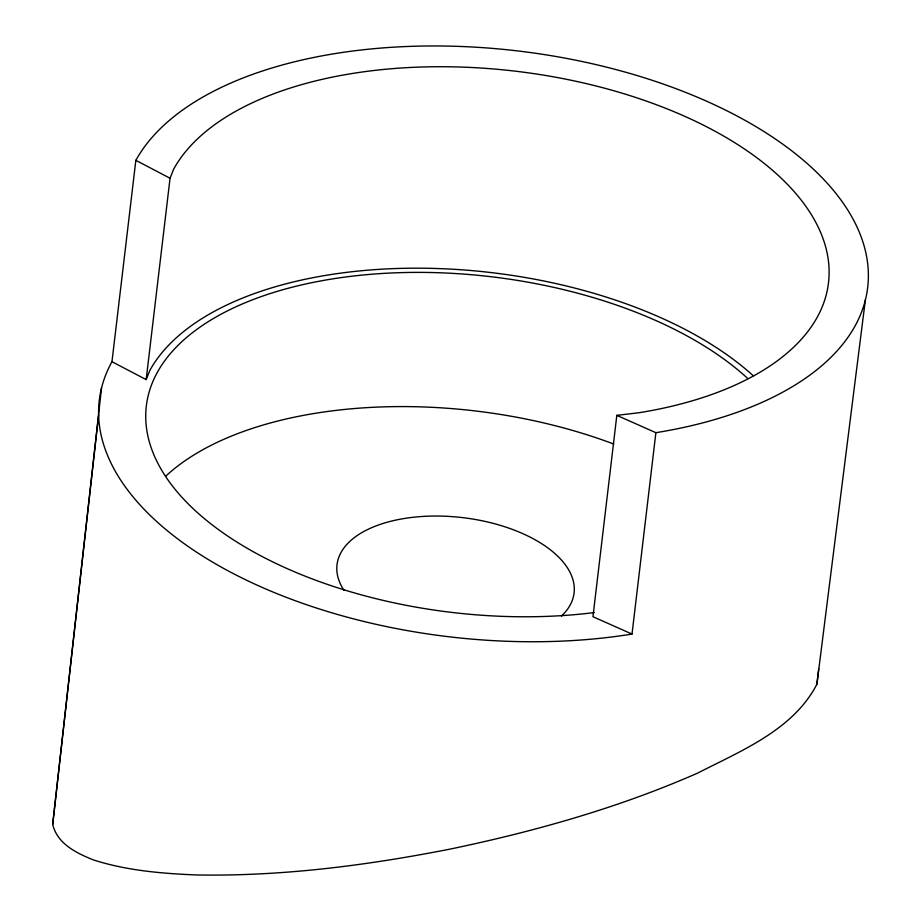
<?xml version="1.0" encoding="UTF-8"?>
<svg xmlns="http://www.w3.org/2000/svg" width="921" height="921" viewBox="0 0 921 921"><rect width="100%" height="100%" fill="white"/><g stroke="black" fill="none" stroke-linecap="round" stroke-linejoin="round"><path stroke-width="1.38" d="M101.517 388.017L52.693 824.445C57.332 843.889 76.501 853.134 93.482 859.938C126.649 870.587 161.509 873.488 196.127 874.95C281.619 876.493 366.823 865.487 450.565 849.001C535.032 831.341 618.613 807.832 697.738 773.053C741.129 750.776 793.28 729.927 816.904 684.211L865.383 299.786M52.693 824.445L98.593 415.463M816.904 684.211L818.688 668.842M111.971 361.711L135.848 160.335A374.882 193.502 6.8 0 1 734.958 114.906A374.882 193.502 6.8 0 1 655.89 432.686L632.013 634.062A374.882 193.502 6.8 0 1 231.942 572.885A374.882 193.502 6.8 0 1 111.971 361.711L146.163 379.613L149.812 370.438A335.417 173.136 6.8 0 1 422.497 268.207A335.417 173.136 6.8 0 1 753.551 376.01M146.163 379.613L170.051 178.248L173.701 169.061A335.417 173.136 6.8 0 1 709.734 128.41A335.417 173.136 6.8 0 1 639.001 412.746L616.828 415.348L592.951 616.725L632.013 634.062M616.828 415.348L655.89 432.686M135.848 160.335L170.051 178.248M344.017 590.384A119.373 61.615 6.8 0 1 462.756 517.637A119.373 61.615 6.8 0 1 561.453 616.08M594.218 612.58A327.427 169.015 6.8 0 1 177.396 492.125A327.427 169.015 6.8 0 1 314.602 282.114A327.427 169.015 6.8 0 1 747.38 378.151M165.584 476.33A327.427 169.015 6.8 0 1 613.731 444.026"/></g></svg>
